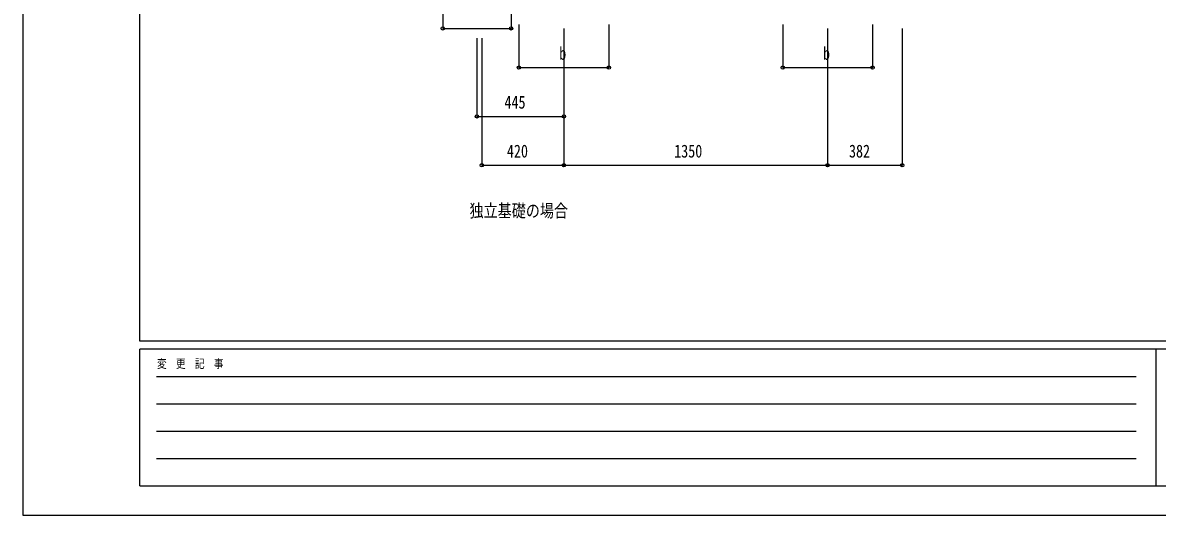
# Model space of a CAD drawing. Units: millimetres, scale not verified. Extents: x -8410 to 8410, y -5940 to 5940.
# Drawn here: x -8410 to -2602, y -5940 to -3421 of the extents above; entities that cross this region are included whole.
import ezdxf
from ezdxf.enums import TextEntityAlignment as Align

# ---------------------------------------------------------------- set-up
doc = ezdxf.new("R2010")
doc.units = ezdxf.units.MM
doc.header["$LTSCALE"] = 30
for name, color, linetype in [('0-2_USER1', 3, 'Continuous'), ('0-7_YKK_D', 6, 'Continuous'), ('0-8_YKK_ZWAK', 7, 'Continuous')]:
    doc.layers.add(name, color=color, linetype=linetype)
doc.styles.add('ＭＳ ゴシック', font='')
doc.styles.get('ＭＳ ゴシック').set_extended_font_data('MS Gothic')

msp = doc.modelspace()

# ---------------------------------------------------------------- linework, layer by layer
at = {"layer": '0-7_YKK_D'}
for p, q in [((-6259.96, -3250), (-6259.96, -3451)), ((-5909.96, -3250), (-5909.96, -3451)), ((-6259.96, -3450), (-5909.96, -3450)), ((-5869.86, -3430), (-5869.86, -3651)), ((-5639.86, -3450), (-5639.86, -4151)), ((-5639.86, -3450), (-5639.86, -4151)), ((-5639.86, -3450), (-5639.86, -3901)), ((-5409.86, -3430), (-5409.86, -3651)), ((-4519.86, -3430), (-4519.86, -3651)), ((-4289.86, -3450), (-4289.86, -4151)), ((-4289.86, -3450), (-4289.86, -4151)), ((-4059.86, -3430), (-4059.86, -3651)), ((-3908.02, -3450), (-3908.02, -4151)), ((-6084.86, -3500), (-6084.86, -3901)), ((-6059.86, -3500), (-6059.86, -4151)), ((-5869.86, -3650), (-5409.86, -3650)), ((-4519.86, -3650), (-4059.86, -3650)), ((-6084.86, -3900), (-5639.86, -3900)), ((-6059.86, -4150), (-5639.86, -4150)), ((-5639.86, -4150), (-4289.86, -4150)), ((-4289.86, -4150), (-3908.02, -4150))]:
    msp.add_line(p, q, dxfattribs=at)
for centre in [(-6259.96, -3450), (-5909.96, -3450), (-5869.86, -3650), (-5409.86, -3650), (-4519.86, -3650), (-4059.86, -3650), (-6084.86, -3900), (-5639.86, -3900), (-6059.86, -4150), (-5639.86, -4150), (-5639.86, -4150), (-4289.86, -4150), (-4289.86, -4150), (-3908.02, -4150)]:
    msp.add_circle(centre, 8.5, dxfattribs=at)
at = {"layer": '0-8_YKK_ZWAK'}
for p, q in [((-7809.96, -5050), (-7809.96, 5550)), ((7790.04, -5050), (-7809.96, -5050)), ((-2609.96, -5090), (-7809.96, -5090)), ((-7809.96, -5790), (-7809.96, -5090)), ((-2609.96, -5090), (-2609.96, -5790)), ((-9.96, -5090), (-2609.96, -5090)), ((-7724.96, -5230), (-2709.96, -5230)), ((-7724.96, -5370), (-2709.96, -5370)), ((-7724.96, -5510), (-2709.96, -5510)), ((-7724.96, -5650), (-2709.96, -5650)), ((-7809.96, -5790), (-2609.96, -5790)), ((-2609.96, -5790), (-9.96, -5790))]:
    msp.add_line(p, q, dxfattribs=at)
msp.add_lwpolyline([(-8410, -5940), (8410, -5940), (8410, 5940), (-8410, 5940)], close=True, dxfattribs=at)

# ---------------------------------------------------------------- texts
at = {"layer": '0-2_USER1', "style": 'ＭＳ ゴシック', "width": 0.8}
msp.add_text('独立基礎の場合', height=65.98, dxfattribs=at).set_placement((-6122.76, -4435), align=Align.BOTTOM_LEFT)
at = {"layer": '0-7_YKK_D', "style": 'ＭＳ ゴシック', "width": 0.8}
for s, p in [('b', (-5663.86, -3630)), ('b', (-4313.86, -3630)), ('445', (-5943.96, -3880)), ('420', (-5931.46, -4130)), ('1350', (-5075.26, -4130)), ('382', (-4180.54, -4130))]:
    msp.add_text(s, height=65.98, dxfattribs=at).set_placement(p, align=Align.BOTTOM_LEFT)
at = {"layer": '0-8_YKK_ZWAK', "style": 'ＭＳ ゴシック', "width": 0.8}
msp.add_text('変  更  記  事', height=43.99, dxfattribs=at).set_placement((-7722.62, -5200), align=Align.BOTTOM_LEFT)

doc.saveas('drawing.dxf')
